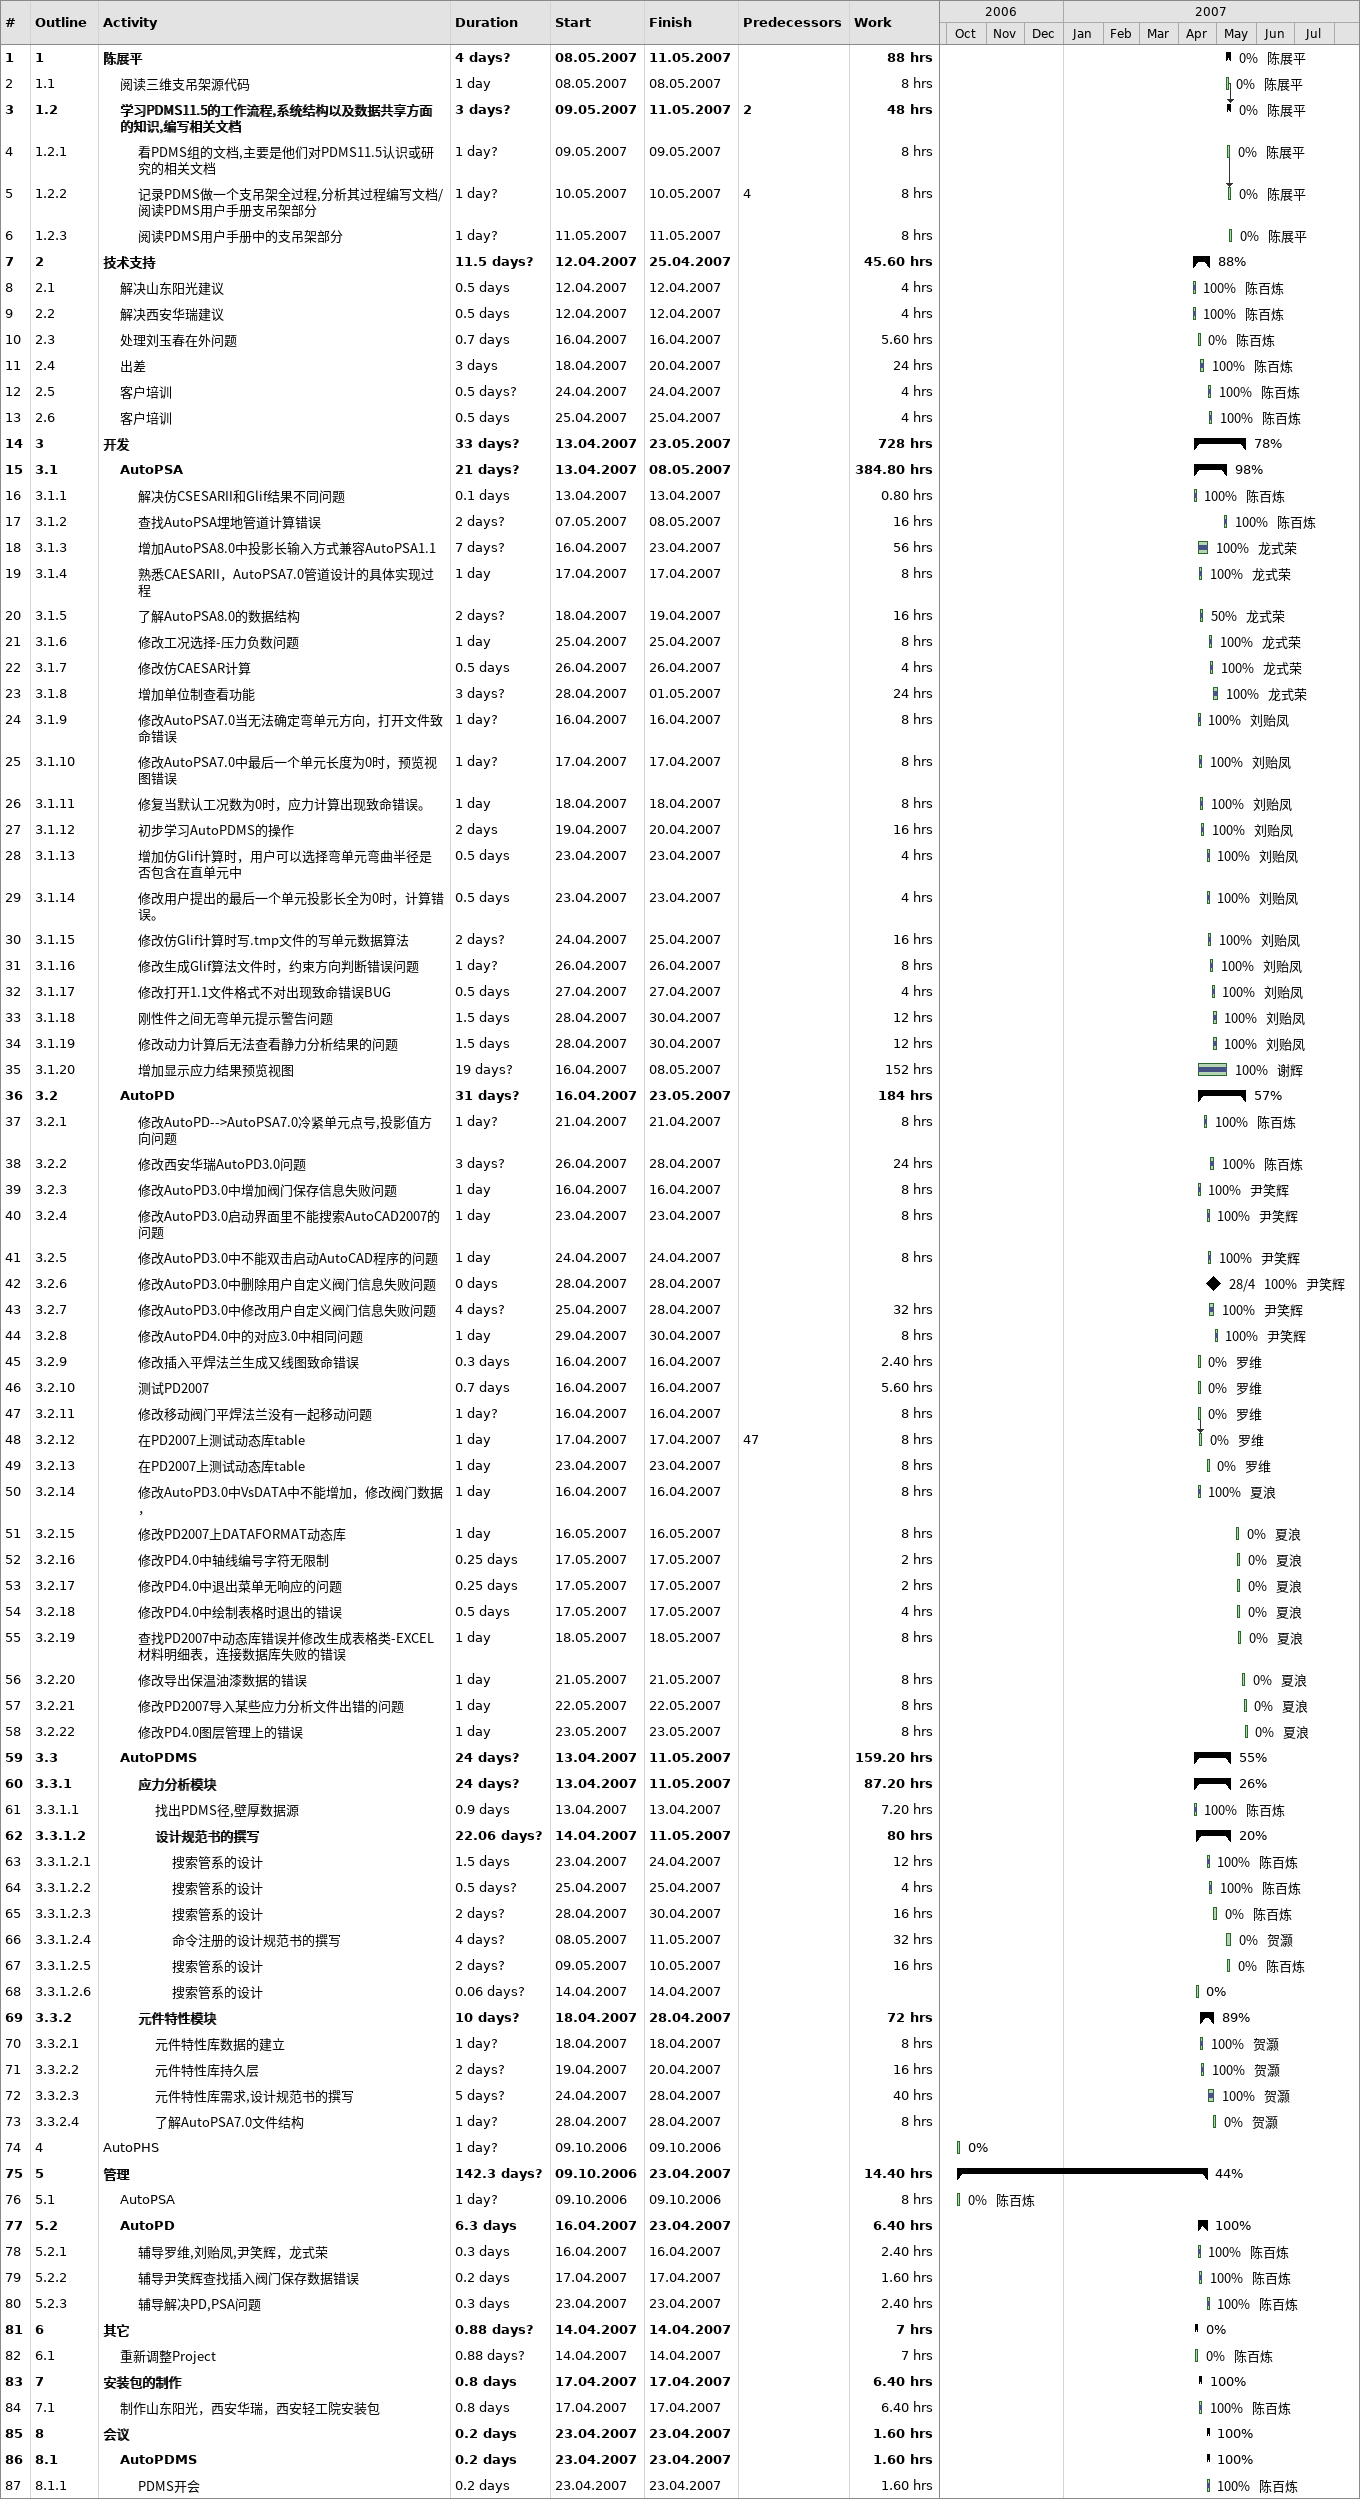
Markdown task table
| ID | WBS | Task | Duration | Start | Finish | Predecessors | Resources | % complete | Work (h) |
|---|---|---|---|---|---|---|---|---|---|
| 1 | 1 | **陈展平** | 4d? | 2007-05-08 | 2007-05-11 |  | 陈展平 | 0 | 88 |
| 2 | 1.1 | 阅读三维支吊架源代码 | 1d | 2007-05-08 | 2007-05-08 |  | 陈展平 | 0 | 8 |
| 3 | 1.2 | **学习PDMS11.5的工作流程,系统结构以及数据共享方面的知识,编写相关文档** | 3d? | 2007-05-09 | 2007-05-11 | 2 | 陈展平 | 0 | 48 |
| 4 | 1.2.1 | 看PDMS组的文档,主要是他们对PDMS11.5认识或研究的相关文档 | 1d? | 2007-05-09 | 2007-05-09 |  | 陈展平 | 0 | 8 |
| 5 | 1.2.2 | 记录PDMS做一个支吊架全过程,分析其过程编写文档/阅读PDMS用户手册支吊架部分 | 1d? | 2007-05-10 | 2007-05-10 | 4 | 陈展平 | 0 | 8 |
| 6 | 1.2.3 | 阅读PDMS用户手册中的支吊架部分 | 1d? | 2007-05-11 | 2007-05-11 |  | 陈展平 | 0 | 8 |
| 7 | 2 | **技术支持** | 11.5d? | 2007-04-12 | 2007-04-25 |  |  | 88 | 45.60 |
| 8 | 2.1 | 解决山东阳光建议 | 0.5d | 2007-04-12 | 2007-04-12 |  | 陈百炼 | 100 | 4 |
| 9 | 2.2 | 解决西安华瑞建议 | 0.5d | 2007-04-12 | 2007-04-12 |  | 陈百炼 | 100 | 4 |
| 10 | 2.3 | 处理刘玉春在外问题 | 0.7d | 2007-04-16 | 2007-04-16 |  | 陈百炼 | 0 | 5.60 |
| 11 | 2.4 | 出差 | 3d | 2007-04-18 | 2007-04-20 |  | 陈百炼 | 100 | 24 |
| 12 | 2.5 | 客户培训 | 0.5d? | 2007-04-24 | 2007-04-24 |  | 陈百炼 | 100 | 4 |
| 13 | 2.6 | 客户培训 | 0.5d | 2007-04-25 | 2007-04-25 |  | 陈百炼 | 100 | 4 |
| 14 | 3 | **开发** | 33d? | 2007-04-13 | 2007-05-23 |  |  | 78 | 728 |
| 15 | 3.1 | **AutoPSA** | 21d? | 2007-04-13 | 2007-05-08 |  |  | 98 | 384.80 |
| 16 | 3.1.1 | 解决仿CSESARII和Glif结果不同问题 | 0.1d | 2007-04-13 | 2007-04-13 |  | 陈百炼 | 100 | 0.80 |
| 17 | 3.1.2 | 查找AutoPSA埋地管道计算错误 | 2d? | 2007-05-07 | 2007-05-08 |  | 陈百炼 | 100 | 16 |
| 18 | 3.1.3 | 增加AutoPSA8.0中投影长输入方式兼容AutoPSA1.1 | 7d? | 2007-04-16 | 2007-04-23 |  | 龙式荣 | 100 | 56 |
| 19 | 3.1.4 | 熟悉CAESARII，AutoPSA7.0管道设计的具体实现过程 | 1d | 2007-04-17 | 2007-04-17 |  | 龙式荣 | 100 | 8 |
| 20 | 3.1.5 | 了解AutoPSA8.0的数据结构 | 2d? | 2007-04-18 | 2007-04-19 |  | 龙式荣 | 50 | 16 |
| 21 | 3.1.6 | 修改工况选择-压力负数问题 | 1d | 2007-04-25 | 2007-04-25 |  | 龙式荣 | 100 | 8 |
| 22 | 3.1.7 | 修改仿CAESAR计算 | 0.5d | 2007-04-26 | 2007-04-26 |  | 龙式荣 | 100 | 4 |
| 23 | 3.1.8 | 增加单位制查看功能 | 3d? | 2007-04-28 | 2007-05-01 |  | 龙式荣 | 100 | 24 |
| 24 | 3.1.9 | 修改AutoPSA7.0当无法确定弯单元方向，打开文件致命错误 | 1d? | 2007-04-16 | 2007-04-16 |  | 刘贻凤 | 100 | 8 |
| 25 | 3.1.10 | 修改AutoPSA7.0中最后一个单元长度为0时，预览视图错误 | 1d? | 2007-04-17 | 2007-04-17 |  | 刘贻凤 | 100 | 8 |
| 26 | 3.1.11 | 修复当默认工况数为0时，应力计算出现致命错误。 | 1d | 2007-04-18 | 2007-04-18 |  | 刘贻凤 | 100 | 8 |
| 27 | 3.1.12 | 初步学习AutoPDMS的操作 | 2d | 2007-04-19 | 2007-04-20 |  | 刘贻凤 | 100 | 16 |
| 28 | 3.1.13 | 增加仿Glif计算时，用户可以选择弯单元弯曲半径是否包含在直单元中 | 0.5d | 2007-04-23 | 2007-04-23 |  | 刘贻凤 | 100 | 4 |
| 29 | 3.1.14 | 修改用户提出的最后一个单元投影长全为0时，计算错误。 | 0.5d | 2007-04-23 | 2007-04-23 |  | 刘贻凤 | 100 | 4 |
| 30 | 3.1.15 | 修改仿Glif计算时写.tmp文件的写单元数据算法 | 2d? | 2007-04-24 | 2007-04-25 |  | 刘贻凤 | 100 | 16 |
| 31 | 3.1.16 | 修改生成Glif算法文件时，约束方向判断错误问题 | 1d? | 2007-04-26 | 2007-04-26 |  | 刘贻凤 | 100 | 8 |
| 32 | 3.1.17 | 修改打开1.1文件格式不对出现致命错误BUG | 0.5d | 2007-04-27 | 2007-04-27 |  | 刘贻凤 | 100 | 4 |
| 33 | 3.1.18 | 刚性件之间无弯单元提示警告问题 | 1.5d | 2007-04-28 | 2007-04-30 |  | 刘贻凤 | 100 | 12 |
| 34 | 3.1.19 | 修改动力计算后无法查看静力分析结果的问题 | 1.5d | 2007-04-28 | 2007-04-30 |  | 刘贻凤 | 100 | 12 |
| 35 | 3.1.20 | 增加显示应力结果预览视图 | 19d? | 2007-04-16 | 2007-05-08 |  | 谢辉 | 100 | 152 |
| 36 | 3.2 | **AutoPD** | 31d? | 2007-04-16 | 2007-05-23 |  |  | 57 | 184 |
| 37 | 3.2.1 | 修改AutoPD-->AutoPSA7.0冷紧单元点号,投影值方向问题 | 1d? | 2007-04-21 | 2007-04-21 |  | 陈百炼 | 100 | 8 |
| 38 | 3.2.2 | 修改西安华瑞AutoPD3.0问题 | 3d? | 2007-04-26 | 2007-04-28 |  | 陈百炼 | 100 | 24 |
| 39 | 3.2.3 | 修改AutoPD3.0中增加阀门保存信息失败问题 | 1d | 2007-04-16 | 2007-04-16 |  | 尹笑辉 | 100 | 8 |
| 40 | 3.2.4 | 修改AutoPD3.0启动界面里不能搜索AutoCAD2007的问题 | 1d | 2007-04-23 | 2007-04-23 |  | 尹笑辉 | 100 | 8 |
| 41 | 3.2.5 | 修改AutoPD3.0中不能双击启动AutoCAD程序的问题 | 1d | 2007-04-24 | 2007-04-24 |  | 尹笑辉 | 100 | 8 |
| 42 | 3.2.6 | 修改AutoPD3.0中删除用户自定义阀门信息失败问题 | 0d | 2007-04-28 | 2007-04-28 |  | 尹笑辉 | 100 |  |
| 43 | 3.2.7 | 修改AutoPD3.0中修改用户自定义阀门信息失败问题 | 4d? | 2007-04-25 | 2007-04-28 |  | 尹笑辉 | 100 | 32 |
| 44 | 3.2.8 | 修改AutoPD4.0中的对应3.0中相同问题 | 1d | 2007-04-29 | 2007-04-30 |  | 尹笑辉 | 100 | 8 |
| 45 | 3.2.9 | 修改插入平焊法兰生成又线图致命错误 | 0.3d | 2007-04-16 | 2007-04-16 |  | 罗维 | 0 | 2.40 |
| 46 | 3.2.10 | 测试PD2007 | 0.7d | 2007-04-16 | 2007-04-16 |  | 罗维 | 0 | 5.60 |
| 47 | 3.2.11 | 修改移动阀门平焊法兰没有一起移动问题 | 1d? | 2007-04-16 | 2007-04-16 |  | 罗维 | 0 | 8 |
| 48 | 3.2.12 | 在PD2007上测试动态库table | 1d | 2007-04-17 | 2007-04-17 | 47 | 罗维 | 0 | 8 |
| 49 | 3.2.13 | 在PD2007上测试动态库table | 1d | 2007-04-23 | 2007-04-23 |  | 罗维 | 0 | 8 |
| 50 | 3.2.14 | 修改AutoPD3.0中VsDATA中不能增加，修改阀门数据， | 1d | 2007-04-16 | 2007-04-16 |  | 夏浪 | 100 | 8 |
| 51 | 3.2.15 | 修改PD2007上DATAFORMAT动态库 | 1d | 2007-05-16 | 2007-05-16 |  | 夏浪 | 0 | 8 |
| 52 | 3.2.16 | 修改PD4.0中轴线编号字符无限制 | 0.25d | 2007-05-17 | 2007-05-17 |  | 夏浪 | 0 | 2 |
| 53 | 3.2.17 | 修改PD4.0中退出菜单无响应的问题 | 0.25d | 2007-05-17 | 2007-05-17 |  | 夏浪 | 0 | 2 |
| 54 | 3.2.18 | 修改PD4.0中绘制表格时退出的错误 | 0.5d | 2007-05-17 | 2007-05-17 |  | 夏浪 | 0 | 4 |
| 55 | 3.2.19 | 查找PD2007中动态库错误并修改生成表格类-EXCEL材料明细表，连接数据库失败的错误 | 1d | 2007-05-18 | 2007-05-18 |  | 夏浪 | 0 | 8 |
| 56 | 3.2.20 | 修改导出保温油漆数据的错误 | 1d | 2007-05-21 | 2007-05-21 |  | 夏浪 | 0 | 8 |
| 57 | 3.2.21 | 修改PD2007导入某些应力分析文件出错的问题 | 1d | 2007-05-22 | 2007-05-22 |  | 夏浪 | 0 | 8 |
| 58 | 3.2.22 | 修改PD4.0图层管理上的错误 | 1d | 2007-05-23 | 2007-05-23 |  | 夏浪 | 0 | 8 |
| 59 | 3.3 | **AutoPDMS** | 24d? | 2007-04-13 | 2007-05-11 |  |  | 55 | 159.20 |
| 60 | 3.3.1 | **应力分析模块** | 24d? | 2007-04-13 | 2007-05-11 |  |  | 26 | 87.20 |
| 61 | 3.3.1.1 | 找出PDMS径,壁厚数据源 | 0.9d | 2007-04-13 | 2007-04-13 |  | 陈百炼 | 100 | 7.20 |
| 62 | 3.3.1.2 | **设计规范书的撰写** | 22.06d? | 2007-04-14 | 2007-05-11 |  |  | 20 | 80 |
| 63 | 3.3.1.2.1 | 搜索管系的设计 | 1.5d | 2007-04-23 | 2007-04-24 |  | 陈百炼 | 100 | 12 |
| 64 | 3.3.1.2.2 | 搜索管系的设计 | 0.5d? | 2007-04-25 | 2007-04-25 |  | 陈百炼 | 100 | 4 |
| 65 | 3.3.1.2.3 | 搜索管系的设计 | 2d? | 2007-04-28 | 2007-04-30 |  | 陈百炼 | 0 | 16 |
| 66 | 3.3.1.2.4 | 命令注册的设计规范书的撰写 | 4d? | 2007-05-08 | 2007-05-11 |  | 贺灏 | 0 | 32 |
| 67 | 3.3.1.2.5 | 搜索管系的设计 | 2d? | 2007-05-09 | 2007-05-10 |  | 陈百炼 | 0 | 16 |
| 68 | 3.3.1.2.6 | 搜索管系的设计 | 0.06d? | 2007-04-14 | 2007-04-14 |  |  | 0 |  |
| 69 | 3.3.2 | **元件特性模块** | 10d? | 2007-04-18 | 2007-04-28 |  |  | 89 | 72 |
| 70 | 3.3.2.1 | 元件特性库数据的建立 | 1d? | 2007-04-18 | 2007-04-18 |  | 贺灏 | 100 | 8 |
| 71 | 3.3.2.2 | 元件特性库持久层 | 2d? | 2007-04-19 | 2007-04-20 |  | 贺灏 | 100 | 16 |
| 72 | 3.3.2.3 | 元件特性库需求,设计规范书的撰写 | 5d? | 2007-04-24 | 2007-04-28 |  | 贺灏 | 100 | 40 |
| 73 | 3.3.2.4 | 了解AutoPSA7.0文件结构 | 1d? | 2007-04-28 | 2007-04-28 |  | 贺灏 | 0 | 8 |
| 74 | 4 | AutoPHS | 1d? | 2006-10-09 | 2006-10-09 |  |  | 0 |  |
| 75 | 5 | **管理** | 142.3d? | 2006-10-09 | 2007-04-23 |  |  | 44 | 14.40 |
| 76 | 5.1 | AutoPSA | 1d? | 2006-10-09 | 2006-10-09 |  | 陈百炼 | 0 | 8 |
| 77 | 5.2 | **AutoPD** | 6.3d | 2007-04-16 | 2007-04-23 |  |  | 100 | 6.40 |
| 78 | 5.2.1 | 辅导罗维,刘贻凤,尹笑辉，龙式荣 | 0.3d | 2007-04-16 | 2007-04-16 |  | 陈百炼 | 100 | 2.40 |
| 79 | 5.2.2 | 辅导尹笑辉查找插入阀门保存数据错误 | 0.2d | 2007-04-17 | 2007-04-17 |  | 陈百炼 | 100 | 1.60 |
| 80 | 5.2.3 | 辅导解决PD,PSA问题 | 0.3d | 2007-04-23 | 2007-04-23 |  | 陈百炼 | 100 | 2.40 |
| 81 | 6 | **其它** | 0.88d? | 2007-04-14 | 2007-04-14 |  |  | 0 | 7 |
| 82 | 6.1 | 重新调整Project | 0.88d? | 2007-04-14 | 2007-04-14 |  | 陈百炼 | 0 | 7 |
| 83 | 7 | **安装包的制作** | 0.8d | 2007-04-17 | 2007-04-17 |  |  | 100 | 6.40 |
| 84 | 7.1 | 制作山东阳光，西安华瑞，西安轻工院安装包 | 0.8d | 2007-04-17 | 2007-04-17 |  | 陈百炼 | 100 | 6.40 |
| 85 | 8 | **会议** | 0.2d | 2007-04-23 | 2007-04-23 |  |  | 100 | 1.60 |
| 86 | 8.1 | **AutoPDMS** | 0.2d | 2007-04-23 | 2007-04-23 |  |  | 100 | 1.60 |
| 87 | 8.1.1 | PDMS开会 | 0.2d | 2007-04-23 | 2007-04-23 |  | 陈百炼 | 100 | 1.60 |
